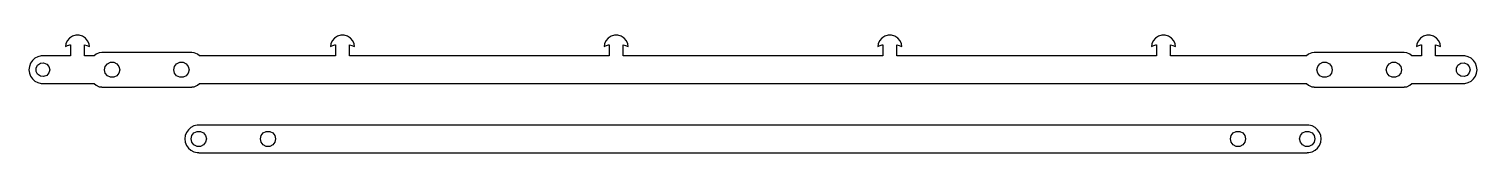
# Model space of a CAD drawing. Header units: metres. Extents: x -209 to 209, y -24 to 10.
import ezdxf

# ---------------------------------------------------------------- set-up
doc = ezdxf.new("R2010")
doc.units = ezdxf.units.M

msp = doc.modelspace()

# ---------------------------------------------------------------- linework, layer by layer
for p, q in [((-197.944, 8.39224), (-198.358, 7.48605)), ((-197.292, 9.14511), (-197.944, 8.39224)), ((-196.454, 9.6837), (-197.292, 9.14511)), ((-195.498, 9.96437), (-196.454, 9.6837)), ((-194.502, 9.96437), (-195.498, 9.96437)), ((-193.546, 9.6837), (-194.502, 9.96437)), ((-192.708, 9.14511), (-193.546, 9.6837)), ((-192.056, 8.39224), (-192.708, 9.14511)), ((-191.642, 7.48605), (-192.056, 8.39224)), ((-121.444, 8.39224), (-121.858, 7.48605)), ((-120.792, 9.14511), (-121.444, 8.39224)), ((-119.954, 9.6837), (-120.792, 9.14511)), ((-118.998, 9.96437), (-119.954, 9.6837)), ((-118.002, 9.96437), (-118.998, 9.96437)), ((-117.046, 9.6837), (-118.002, 9.96437)), ((-116.208, 9.14511), (-117.046, 9.6837)), ((-115.556, 8.39224), (-116.208, 9.14511)), ((-115.142, 7.48605), (-115.556, 8.39224)), ((-42.4444, 8.39224), (-42.8582, 7.48605)), ((-41.792, 9.14511), (-42.4444, 8.39224)), ((-40.9539, 9.6837), (-41.792, 9.14511)), ((-39.9981, 9.96437), (-40.9539, 9.6837)), ((-39.0019, 9.96437), (-39.9981, 9.96437)), ((-38.046, 9.6837), (-39.0019, 9.96437)), ((-37.208, 9.14511), (-38.046, 9.6837)), ((-36.5556, 8.39224), (-37.208, 9.14511)), ((-36.1418, 7.48605), (-36.5556, 8.39224)), ((36.5556, 8.39224), (36.1418, 7.48605)), ((37.208, 9.14511), (36.5556, 8.39224)), ((38.046, 9.6837), (37.208, 9.14511)), ((39.0019, 9.96437), (38.046, 9.6837)), ((39.9981, 9.96437), (39.0019, 9.96437)), ((40.9539, 9.6837), (39.9981, 9.96437)), ((41.792, 9.14511), (40.9539, 9.6837)), ((42.4444, 8.39224), (41.792, 9.14511)), ((42.8582, 7.48605), (42.4444, 8.39224)), ((115.556, 8.39224), (115.142, 7.48605)), ((116.208, 9.14511), (115.556, 8.39224)), ((117.046, 9.6837), (116.208, 9.14511)), ((118.002, 9.96437), (117.046, 9.6837)), ((118.998, 9.96437), (118.002, 9.96437)), ((119.954, 9.6837), (118.998, 9.96437)), ((120.792, 9.14511), (119.954, 9.6837)), ((121.444, 8.39224), (120.792, 9.14511)), ((121.858, 7.48605), (121.444, 8.39224)), ((192.056, 8.39224), (191.642, 7.48605)), ((192.708, 9.14511), (192.056, 8.39224)), ((193.546, 9.6837), (192.708, 9.14511)), ((194.502, 9.96437), (193.546, 9.6837)), ((195.498, 9.96437), (194.502, 9.96437)), ((196.454, 9.6837), (195.498, 9.96437)), ((197.292, 9.14511), (196.454, 9.6837)), ((197.944, 8.39224), (197.292, 9.14511)), ((198.358, 7.48605), (197.944, 8.39224)), ((-198.358, 7.48605), (-198.473, 6.69083)), ((-198.473, 6.69083), (-198.118, 6.86723)), ((-198.118, 6.86723), (-197.189, 7.1946)), ((-197.189, 7.1946), (-197, 7.23605)), ((-197, 7.23605), (-197, 4)), ((-193, 4), (-193, 7.23268)), ((-193, 7.23268), (-192.341, 7.04523)), ((-192.341, 7.04523), (-191.529, 6.70145)), ((-191.529, 6.70145), (-191.642, 7.48605)), ((-189.641, 4.51149), (-190.196, 4)), ((-188.736, 4.90819), (-189.641, 4.51149)), ((-188, 4.96922), (-188.736, 4.90819)), ((-162, 5), (-188, 5)), ((-188, 5), (-188, 4.96922)), ((-162, 4.96922), (-162, 5)), ((-161.264, 4.90819), (-162, 4.96922)), ((-160.359, 4.51149), (-161.264, 4.90819)), ((-159.804, 4), (-160.359, 4.51149)), ((-121.858, 7.48605), (-121.973, 6.69083)), ((-121.973, 6.69083), (-121.618, 6.86723)), ((-121.618, 6.86723), (-120.689, 7.1946)), ((-120.689, 7.1946), (-120.5, 7.23605)), ((-120.5, 7.23605), (-120.5, 4)), ((-116.5, 4), (-116.5, 7.23268)), ((-116.5, 7.23268), (-115.841, 7.04523)), ((-115.841, 7.04523), (-115.029, 6.70145)), ((-115.029, 6.70145), (-115.142, 7.48605)), ((-42.8582, 7.48605), (-42.9725, 6.69083)), ((-42.9725, 6.69083), (-42.6183, 6.86723)), ((-42.6183, 6.86723), (-41.6893, 7.1946)), ((-41.6893, 7.1946), (-41.5, 7.23605)), ((-41.5, 7.23605), (-41.5, 4)), ((-37.5, 4), (-37.5, 7.23268)), ((-37.5, 7.23268), (-36.8412, 7.04523)), ((-36.8412, 7.04523), (-36.029, 6.70145)), ((-36.029, 6.70145), (-36.1418, 7.48605)), ((36.1418, 7.48605), (36.0274, 6.69083)), ((36.0274, 6.69083), (36.3817, 6.86723)), ((36.3817, 6.86723), (37.3107, 7.1946)), ((37.3107, 7.1946), (37.5, 7.23605)), ((37.5, 7.23605), (37.5, 4)), ((41.5, 4), (41.5, 7.23268)), ((41.5, 7.23268), (42.1588, 7.04523)), ((42.1588, 7.04523), (42.971, 6.70145)), ((42.971, 6.70145), (42.8582, 7.48605)), ((115.142, 7.48605), (115.027, 6.69083)), ((115.027, 6.69083), (115.382, 6.86723)), ((115.382, 6.86723), (116.311, 7.1946)), ((116.311, 7.1946), (116.5, 7.23605)), ((116.5, 7.23605), (116.5, 4)), ((120.5, 4), (120.5, 7.23268)), ((120.5, 7.23268), (121.159, 7.04523)), ((121.159, 7.04523), (121.971, 6.70145)), ((121.971, 6.70145), (121.858, 7.48605)), ((160.359, 4.51149), (159.804, 4)), ((161.264, 4.90819), (160.359, 4.51149)), ((162, 4.96922), (161.264, 4.90819)), ((188, 5), (162, 5)), ((162, 5), (162, 4.96922)), ((188, 4.96922), (188, 5)), ((188.736, 4.90819), (188, 4.96922)), ((189.641, 4.51149), (188.736, 4.90819)), ((190.196, 4), (189.641, 4.51149)), ((191.642, 7.48605), (191.527, 6.69083)), ((191.527, 6.69083), (191.882, 6.86723)), ((191.882, 6.86723), (192.811, 7.1946)), ((192.811, 7.1946), (193, 7.23605)), ((193, 7.23605), (193, 4)), ((197, 4), (197, 7.23268)), ((197, 7.23268), (197.659, 7.04523)), ((197.659, 7.04523), (198.471, 6.70145)), ((198.471, 6.70145), (198.358, 7.48605)), ((-208.884, 0.95726), (-209, 0)), ((-209, 0), (-208.884, -0.95726)), ((-208.542, 1.85889), (-208.884, 0.95726)), ((-207.994, 2.65248), (-208.542, 1.85889)), ((-207.272, 3.29193), (-207.994, 2.65248)), ((-206.418, 3.74005), (-207.272, 3.29193)), ((-206.942, 0.478622), (-206.497, 1.32623)), ((-206.942, -0.478622), (-206.942, 0.478622)), ((-206.497, 1.32623), (-205.709, 1.87003)), ((-205.482, 3.97083), (-206.418, 3.74005)), ((-205.709, 1.87003), (-204.759, 1.98541)), ((-205, 3.97083), (-205.482, 3.97083)), ((-197, 4), (-205, 4)), ((-205, 4), (-205, 3.97083)), ((-204.759, 1.98541), (-203.864, 1.64597)), ((-203.864, 1.64597), (-203.229, 0.929443)), ((-203.229, 0.929443), (-203, 0)), ((-203, 0), (-203.229, -0.929443)), ((-190.196, 4), (-193, 4)), ((-187.2, 0), (-186.982, 0.954544)), ((-186.982, -0.954544), (-187.2, 0)), ((-186.982, 0.954544), (-186.372, 1.72002)), ((-186.372, 1.72002), (-185.49, 2.14484)), ((-185.49, 2.14484), (-184.51, 2.14484)), ((-184.51, 2.14484), (-183.628, 1.72002)), ((-183.628, 1.72002), (-183.018, 0.954544)), ((-183.018, 0.954544), (-182.8, 0)), ((-182.8, 0), (-183.018, -0.954544)), ((-167.2, 0), (-166.982, 0.954544)), ((-166.982, -0.954544), (-167.2, 0)), ((-166.982, 0.954544), (-166.372, 1.72002)), ((-166.372, 1.72002), (-165.49, 2.14484)), ((-165.49, 2.14484), (-164.51, 2.14484)), ((-164.51, 2.14484), (-163.628, 1.72002)), ((-163.628, 1.72002), (-163.018, 0.954544)), ((-163.018, 0.954544), (-162.8, 0)), ((-162.8, 0), (-163.018, -0.954544)), ((-120.5, 4), (-159.804, 4)), ((-41.5, 4), (-116.5, 4)), ((37.5, 4), (-37.5, 4)), ((116.5, 4), (41.5, 4)), ((159.804, 4), (120.5, 4)), ((162.8, 0), (163.018, 0.954544)), ((163.018, -0.954544), (162.8, 0)), ((163.018, 0.954544), (163.628, 1.72002)), ((163.628, 1.72002), (164.51, 2.14484)), ((164.51, 2.14484), (165.49, 2.14484)), ((165.49, 2.14484), (166.372, 1.72002)), ((166.372, 1.72002), (166.982, 0.954544)), ((166.982, 0.954544), (167.2, 0)), ((167.2, 0), (166.982, -0.954544)), ((182.8, 0), (183.018, 0.954544)), ((183.018, -0.954544), (182.8, 0)), ((183.018, 0.954544), (183.628, 1.72002)), ((183.628, 1.72002), (184.51, 2.14484)), ((184.51, 2.14484), (185.49, 2.14484)), ((185.49, 2.14484), (186.372, 1.72002)), ((186.372, 1.72002), (186.982, 0.954544)), ((186.982, 0.954544), (187.2, 0)), ((187.2, 0), (186.982, -0.954544)), ((193, 4), (190.196, 4)), ((205, 4), (197, 4)), ((203.058, 0.478622), (203.503, 1.32623)), ((203.058, -0.478622), (203.058, 0.478622)), ((203.503, 1.32623), (204.291, 1.87003)), ((204.291, 1.87003), (205.241, 1.98541)), ((205, 3.97083), (205, 4)), ((205.482, 3.97083), (205, 3.97083)), ((205.241, 1.98541), (206.136, 1.64597)), ((206.418, 3.74005), (205.482, 3.97083)), ((206.136, 1.64597), (206.771, 0.929443)), ((207.272, 3.29193), (206.418, 3.74005)), ((206.771, 0.929443), (207, 0)), ((207, 0), (206.771, -0.929443)), ((207.994, 2.65248), (207.272, 3.29193)), ((208.542, 1.85889), (207.994, 2.65248)), ((208.884, 0.95726), (208.542, 1.85889)), ((209, 0), (208.884, 0.95726)), ((208.884, -0.95726), (209, 0)), ((-208.884, -0.95726), (-208.542, -1.85889)), ((-208.542, -1.85889), (-207.994, -2.65248)), ((-207.994, -2.65248), (-207.272, -3.29193)), ((-207.272, -3.29193), (-206.418, -3.74005)), ((-206.497, -1.32623), (-206.942, -0.478622)), ((-205.709, -1.87003), (-206.497, -1.32623)), ((-206.418, -3.74005), (-205.482, -3.97083)), ((-204.759, -1.98541), (-205.709, -1.87003)), ((-205.482, -3.97083), (-205, -3.97083)), ((-205, -3.97083), (-205, -4)), ((-205, -4), (-190.196, -4)), ((-203.864, -1.64597), (-204.759, -1.98541)), ((-203.229, -0.929443), (-203.864, -1.64597)), ((-190.196, -4), (-189.641, -4.51149)), ((-186.372, -1.72002), (-186.982, -0.954544)), ((-185.49, -2.14484), (-186.372, -1.72002)), ((-184.51, -2.14484), (-185.49, -2.14484)), ((-183.628, -1.72002), (-184.51, -2.14484)), ((-183.018, -0.954544), (-183.628, -1.72002)), ((-166.372, -1.72002), (-166.982, -0.954544)), ((-165.49, -2.14484), (-166.372, -1.72002)), ((-164.51, -2.14484), (-165.49, -2.14484)), ((-163.628, -1.72002), (-164.51, -2.14484)), ((-163.018, -0.954544), (-163.628, -1.72002)), ((-160.359, -4.51149), (-159.804, -4)), ((-159.804, -4), (159.804, -4)), ((159.804, -4), (160.359, -4.51149)), ((163.628, -1.72002), (163.018, -0.954544)), ((164.51, -2.14484), (163.628, -1.72002)), ((165.49, -2.14484), (164.51, -2.14484)), ((166.372, -1.72002), (165.49, -2.14484)), ((166.982, -0.954544), (166.372, -1.72002)), ((183.628, -1.72002), (183.018, -0.954544)), ((184.51, -2.14484), (183.628, -1.72002)), ((185.49, -2.14484), (184.51, -2.14484)), ((186.372, -1.72002), (185.49, -2.14484)), ((186.982, -0.954544), (186.372, -1.72002)), ((189.641, -4.51149), (190.196, -4)), ((190.196, -4), (205, -4)), ((203.503, -1.32623), (203.058, -0.478622)), ((204.291, -1.87003), (203.503, -1.32623)), ((205.241, -1.98541), (204.291, -1.87003)), ((205, -4), (205, -3.97083)), ((205, -3.97083), (205.482, -3.97083)), ((206.136, -1.64597), (205.241, -1.98541)), ((205.482, -3.97083), (206.418, -3.74005)), ((206.771, -0.929443), (206.136, -1.64597)), ((206.418, -3.74005), (207.272, -3.29193)), ((207.272, -3.29193), (207.994, -2.65248)), ((207.994, -2.65248), (208.542, -1.85889)), ((208.542, -1.85889), (208.884, -0.95726)), ((-189.641, -4.51149), (-188.736, -4.90819)), ((-188.736, -4.90819), (-188, -4.96922)), ((-188, -4.96922), (-188, -5)), ((-188, -5), (-162, -5)), ((-162, -4.96922), (-161.264, -4.90819)), ((-162, -5), (-162, -4.96922)), ((-161.264, -4.90819), (-160.359, -4.51149)), ((160.359, -4.51149), (161.264, -4.90819)), ((161.264, -4.90819), (162, -4.96922)), ((162, -4.96922), (162, -5)), ((162, -5), (188, -5)), ((188, -4.96922), (188.736, -4.90819)), ((188, -5), (188, -4.96922)), ((188.736, -4.90819), (189.641, -4.51149)), ((-162.272, -16.7081), (-162.994, -17.3475)), ((-161.418, -16.2599), (-162.272, -16.7081)), ((-160.482, -16.0292), (-161.418, -16.2599)), ((-160, -16.0292), (-160.482, -16.0292)), ((160, -16), (-160, -16)), ((-160, -16), (-160, -16.0292)), ((160, -16.0292), (160, -16)), ((160.482, -16.0292), (160, -16.0292)), ((161.418, -16.2599), (160.482, -16.0292)), ((162.272, -16.7081), (161.418, -16.2599)), ((162.994, -17.3475), (162.272, -16.7081)), ((-163.884, -19.0427), (-164, -20)), ((-164, -20), (-163.884, -20.9573)), ((-163.542, -18.1411), (-163.884, -19.0427)), ((-162.994, -17.3475), (-163.542, -18.1411)), ((-162.2, -20), (-161.982, -19.0455)), ((-161.982, -20.9545), (-162.2, -20)), ((-161.982, -19.0455), (-161.372, -18.28)), ((-161.372, -18.28), (-160.49, -17.8551)), ((-160.49, -17.8551), (-159.51, -17.8551)), ((-159.51, -17.8551), (-158.628, -18.28)), ((-158.628, -18.28), (-158.018, -19.0455)), ((-158.018, -19.0455), (-157.8, -20)), ((-157.8, -20), (-158.018, -20.9545)), ((-142.2, -20), (-141.982, -19.0455)), ((-141.982, -20.9545), (-142.2, -20)), ((-141.982, -19.0455), (-141.372, -18.28)), ((-141.372, -18.28), (-140.49, -17.8551)), ((-140.49, -17.8551), (-139.51, -17.8551)), ((-139.51, -17.8551), (-138.628, -18.28)), ((-138.628, -18.28), (-138.018, -19.0455)), ((-138.018, -19.0455), (-137.8, -20)), ((-137.8, -20), (-138.018, -20.9545)), ((137.8, -20), (138.018, -19.0455)), ((138.018, -20.9545), (137.8, -20)), ((138.018, -19.0455), (138.628, -18.28)), ((138.628, -18.28), (139.51, -17.8551)), ((139.51, -17.8551), (140.49, -17.8551)), ((140.49, -17.8551), (141.372, -18.28)), ((141.372, -18.28), (141.982, -19.0455)), ((141.982, -19.0455), (142.2, -20)), ((142.2, -20), (141.982, -20.9545)), ((157.8, -20), (158.018, -19.0455)), ((158.018, -20.9545), (157.8, -20)), ((158.018, -19.0455), (158.628, -18.28)), ((158.628, -18.28), (159.51, -17.8551)), ((159.51, -17.8551), (160.49, -17.8551)), ((160.49, -17.8551), (161.372, -18.28)), ((161.372, -18.28), (161.982, -19.0455)), ((161.982, -19.0455), (162.2, -20)), ((162.2, -20), (161.982, -20.9545)), ((163.542, -18.1411), (162.994, -17.3475)), ((163.884, -19.0427), (163.542, -18.1411)), ((164, -20), (163.884, -19.0427)), ((163.884, -20.9573), (164, -20)), ((-163.884, -20.9573), (-163.542, -21.8589)), ((-163.542, -21.8589), (-162.994, -22.6525)), ((-162.994, -22.6525), (-162.272, -23.2919)), ((-162.272, -23.2919), (-161.418, -23.7401)), ((-161.372, -21.72), (-161.982, -20.9545)), ((-161.418, -23.7401), (-160.482, -23.9708)), ((-160.49, -22.1448), (-161.372, -21.72)), ((-159.51, -22.1448), (-160.49, -22.1448)), ((-160.482, -23.9708), (-160, -23.9708)), ((-160, -23.9708), (-160, -24)), ((-160, -24), (160, -24)), ((-158.628, -21.72), (-159.51, -22.1448)), ((-158.018, -20.9545), (-158.628, -21.72)), ((-141.372, -21.72), (-141.982, -20.9545)), ((-140.49, -22.1448), (-141.372, -21.72)), ((-139.51, -22.1448), (-140.49, -22.1448)), ((-138.628, -21.72), (-139.51, -22.1448)), ((-138.018, -20.9545), (-138.628, -21.72)), ((138.628, -21.72), (138.018, -20.9545)), ((139.51, -22.1448), (138.628, -21.72)), ((140.49, -22.1448), (139.51, -22.1448)), ((141.372, -21.72), (140.49, -22.1448)), ((141.982, -20.9545), (141.372, -21.72)), ((158.628, -21.72), (158.018, -20.9545)), ((159.51, -22.1448), (158.628, -21.72)), ((160.49, -22.1448), (159.51, -22.1448)), ((160, -23.9708), (160.482, -23.9708)), ((160, -24), (160, -23.9708)), ((160.482, -23.9708), (161.418, -23.7401)), ((161.372, -21.72), (160.49, -22.1448)), ((161.982, -20.9545), (161.372, -21.72)), ((161.418, -23.7401), (162.272, -23.2919)), ((162.272, -23.2919), (162.994, -22.6525)), ((162.994, -22.6525), (163.542, -21.8589)), ((163.542, -21.8589), (163.884, -20.9573))]:
    msp.add_line(p, q)

doc.saveas('drawing.dxf')
